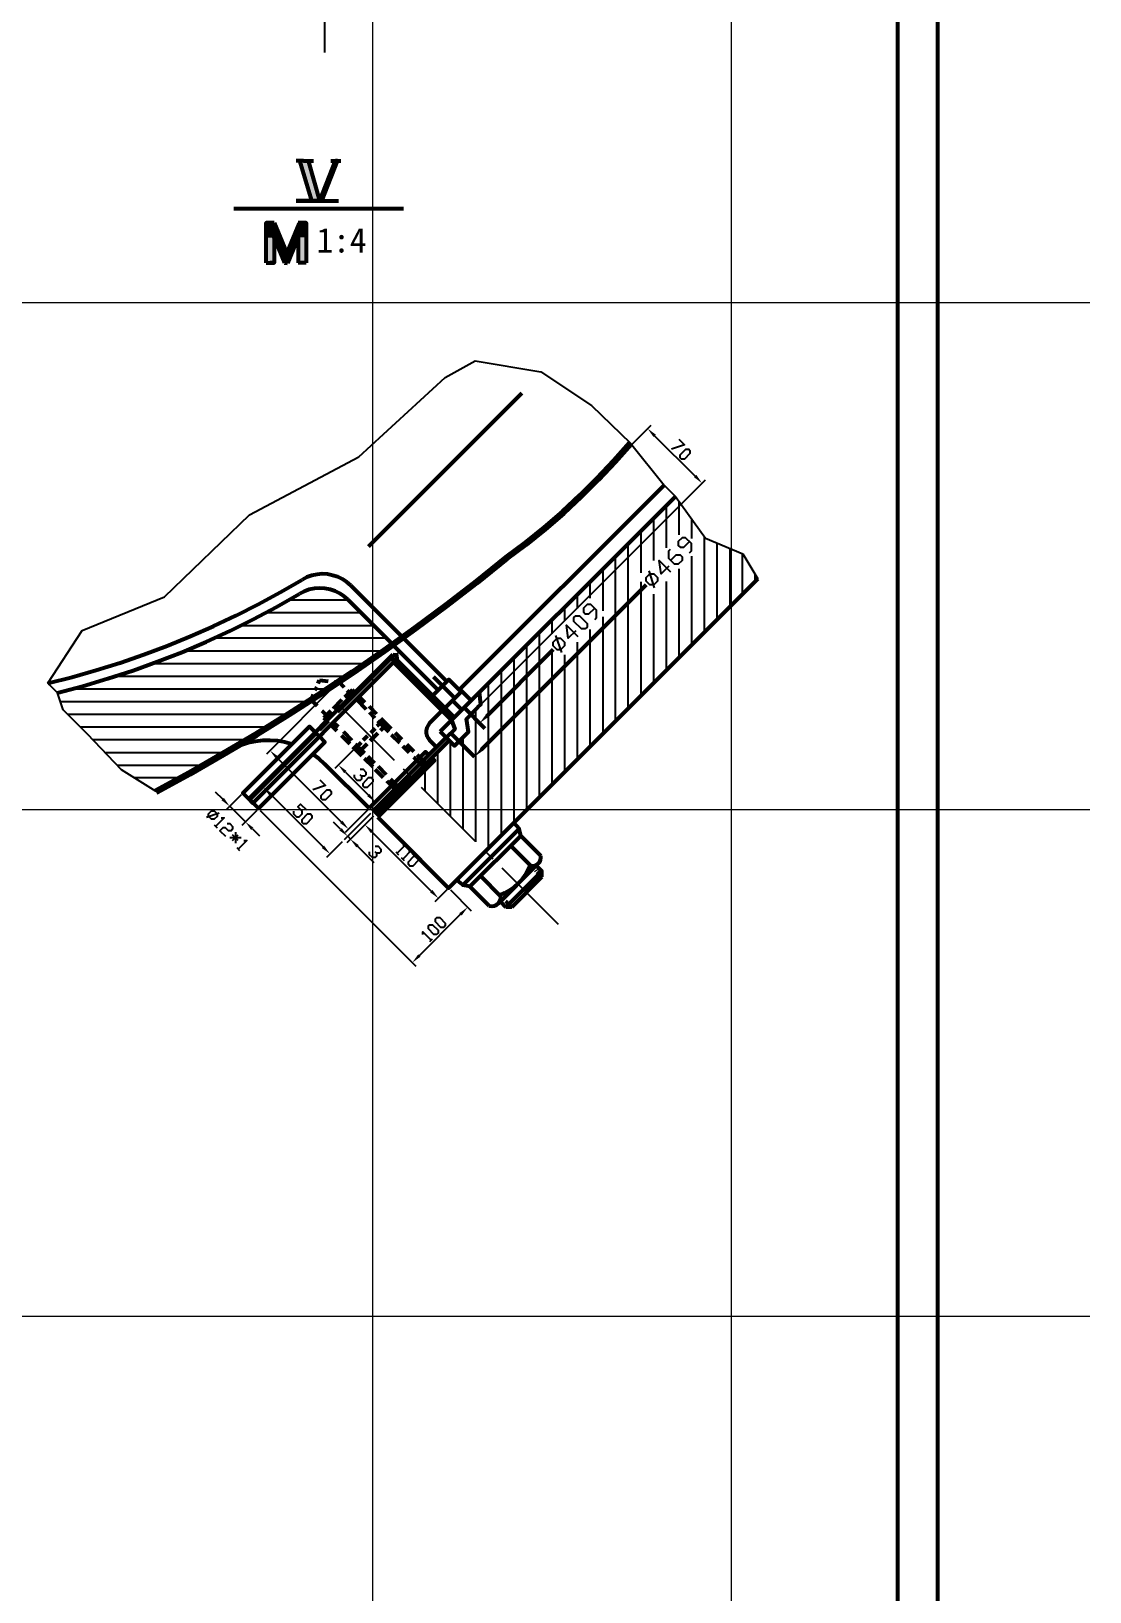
# Model space of a CAD drawing. Header units: millimetres. Extents: x 0 to 841, y 0 to 1189.
# Drawn here: x 592.6 to 841, y 292.1 to 658.2 of the extents above; entities that cross this region are included whole.
import ezdxf

# ---------------------------------------------------------------- set-up
doc = ezdxf.new("R2010")
doc.units = ezdxf.units.MM
doc.layers.add('C00-00-00', color=7, linetype='Continuous')
doc.layers.add('CBF-BF-BF', color=7, linetype='Continuous', true_color=0xbfbfbf)

msp = doc.modelspace()

# ---------------------------------------------------------------- hatches: boundary and pattern name
at = {"layer": 'C00-00-00'}
h = msp.add_hatch(color=256, dxfattribs=at)
h.dxf.hatch_style = 2
h.paths.add_polyline_path([(655.616333, 627.871772), (660.357667, 618.473772), (658.452667, 618.473772)])
h = msp.add_hatch(color=256, dxfattribs=at)
h.dxf.hatch_style = 2
h.paths.add_polyline_path([(655.616333, 627.871772), (657.690667, 627.871772), (660.357667, 618.473772)])
h = msp.add_hatch(color=256, dxfattribs=at)
h.dxf.hatch_style = 2
h.paths.add_polyline_path([(663.998333, 627.871772), (660.823333, 618.473772), (660.357667, 618.473772)])
h = msp.add_hatch(color=256, dxfattribs=at)
h.dxf.hatch_style = 2
h.paths.add_polyline_path([(663.998333, 627.871772), (664.506333, 627.871772), (660.823333, 618.473772)])
h = msp.add_hatch(color=256, dxfattribs=at)
h.dxf.hatch_style = 2
h.paths.add_polyline_path([(647.742333, 613.266772), (651.044333, 609.795439), (647.742333, 609.795439)])
h = msp.add_hatch(color=256, dxfattribs=at)
h.dxf.hatch_style = 2
h.paths.add_polyline_path([(647.742333, 613.266772), (649.605, 613.266772), (651.044333, 609.795439)])
h = msp.add_hatch(color=256, dxfattribs=at)
h.dxf.hatch_style = 2
h.paths.add_polyline_path([(655.235333, 613.266772), (657.098, 609.922439), (653.880667, 609.922439)])
h = msp.add_hatch(color=256, dxfattribs=at)
h.dxf.hatch_style = 2
h.paths.add_polyline_path([(655.235333, 613.266772), (657.098, 613.266772), (657.098, 609.922439)])
h = msp.add_hatch(color=256, dxfattribs=at)
h.dxf.hatch_style = 2
h.paths.add_polyline_path([(647.742333, 609.795439), (649.605, 603.868772), (647.742333, 603.868772)])
h = msp.add_hatch(color=256, dxfattribs=at)
h.dxf.hatch_style = 2
h.paths.add_polyline_path([(647.742333, 609.795439), (649.605, 609.795439), (649.605, 603.868772)])
h = msp.add_hatch(color=256, dxfattribs=at)
h.dxf.hatch_style = 2
h.paths.add_polyline_path([(649.605, 609.795439), (652.441333, 606.451106), (651.002, 606.451106)])
h = msp.add_hatch(color=256, dxfattribs=at)
h.dxf.hatch_style = 2
h.paths.add_polyline_path([(649.605, 609.795439), (651.044333, 609.795439), (652.441333, 606.451106)])
h = msp.add_hatch(color=256, dxfattribs=at)
h.dxf.hatch_style = 2
h.paths.add_polyline_path([(653.880667, 609.922439), (653.796, 606.451106), (652.441333, 606.451106)])
h = msp.add_hatch(color=256, dxfattribs=at)
h.dxf.hatch_style = 2
h.paths.add_polyline_path([(653.880667, 609.922439), (655.235333, 609.922439), (653.796, 606.451106)])
h = msp.add_hatch(color=256, dxfattribs=at)
h.dxf.hatch_style = 2
h.paths.add_polyline_path([(655.235333, 609.922439), (657.098, 603.868772), (655.235333, 603.868772)])
h = msp.add_hatch(color=256, dxfattribs=at)
h.dxf.hatch_style = 2
h.paths.add_polyline_path([(655.235333, 609.922439), (657.098, 609.922439), (657.098, 603.868772)])
h = msp.add_hatch(color=256, dxfattribs=at)
h.dxf.hatch_style = 2
h.paths.add_polyline_path([(651.002, 606.451106), (652.78, 603.868772), (652.060333, 603.868772)])
h = msp.add_hatch(color=256, dxfattribs=at)
h.dxf.hatch_style = 2
h.paths.add_polyline_path([(651.002, 606.451106), (653.796, 606.451106), (652.78, 603.868772)])
h = msp.add_hatch(color=256, dxfattribs=at)
h.dxf.hatch_style = 2
h.paths.add_polyline_path([(652.060333, 603.868772), (652.78, 603.868772), (652.187333, 603.868772)])
h = msp.add_hatch(color=256, dxfattribs=at)
h.dxf.hatch_style = 2
h.paths.add_polyline_path([(652.060333, 603.868772), (652.78, 603.868772)])
h = msp.add_hatch(color=256, dxfattribs=at)
h.dxf.hatch_style = 2
h.paths.add_polyline_path([(652.187333, 603.868772), (652.78, 603.868772), (652.78, 603.826439)])
h = msp.add_hatch(color=256, dxfattribs=at)
h.dxf.hatch_style = 2
h.paths.add_polyline_path([(739.182333, 563.609772), (738.632, 563.059439), (737.235, 565.006772)])
h = msp.add_hatch(color=256, dxfattribs=at)
h.dxf.hatch_style = 2
h.paths.add_polyline_path([(748.665, 554.169439), (748.114667, 553.619106), (750.019667, 552.222106)])
h = msp.add_hatch(color=256, dxfattribs=at)
h.dxf.hatch_style = 2
h.paths.add_polyline_path([(699.77, 497.273439), (697.822667, 495.918772), (699.219667, 497.823772)])
h = msp.add_hatch(color=256, dxfattribs=at)
h.dxf.hatch_style = 2
h.paths.add_polyline_path([(650.578667, 488.087106), (650.028333, 487.536772), (648.631333, 489.484106)])
h = msp.add_hatch(color=256, dxfattribs=at)
h.dxf.hatch_style = 2
h.paths.add_polyline_path([(698.542333, 489.399439), (696.595, 488.044772), (697.992, 489.949772)])
h = msp.add_hatch(color=256, dxfattribs=at)
h.dxf.hatch_style = 2
h.paths.add_polyline_path([(666.623, 484.700439), (666.072667, 484.150106), (664.675667, 486.097439)])
h = msp.add_hatch(color=256, dxfattribs=at)
h.dxf.hatch_style = 2
h.paths.add_polyline_path([(649.054667, 479.451106), (648.504333, 478.900772), (647.107333, 480.848106)])
h = msp.add_hatch(color=256, dxfattribs=at)
h.dxf.hatch_style = 2
h.paths.add_polyline_path([(637.836333, 478.350439), (637.286, 477.800106), (639.191, 476.403106)])
h = msp.add_hatch(color=256, dxfattribs=at)
h.dxf.hatch_style = 2
h.paths.add_polyline_path([(671.999333, 479.324106), (671.449, 478.773772), (673.396333, 477.376772)])
h = msp.add_hatch(color=256, dxfattribs=at)
h.dxf.hatch_style = 2
h.paths.add_polyline_path([(644.779, 471.365439), (644.228667, 470.815106), (642.874, 472.762439)])
h = msp.add_hatch(color=256, dxfattribs=at)
h.dxf.hatch_style = 2
h.paths.add_polyline_path([(665.649333, 473.016439), (665.099, 472.466106), (667.046333, 471.069106)])
h = msp.add_hatch(color=256, dxfattribs=at)
h.dxf.hatch_style = 2
h.paths.add_polyline_path([(665.48, 471.280772), (664.929667, 470.730439), (666.877, 469.375772)])
h = msp.add_hatch(color=256, dxfattribs=at)
h.dxf.hatch_style = 2
h.paths.add_polyline_path([(669.459333, 467.301439), (668.909, 466.751106), (667.512, 468.698439)])
h = msp.add_hatch(color=256, dxfattribs=at)
h.dxf.hatch_style = 2
h.paths.add_polyline_path([(672.846, 470.688106), (672.295667, 470.137772), (670.898667, 472.085106)])
h = msp.add_hatch(color=256, dxfattribs=at)
h.dxf.hatch_style = 2
h.paths.add_polyline_path([(661.331333, 467.174439), (660.781, 466.624106), (662.728333, 465.227106)])
h = msp.add_hatch(color=256, dxfattribs=at)
h.dxf.hatch_style = 2
h.paths.add_polyline_path([(686.773667, 456.760439), (686.223333, 456.210106), (688.170667, 454.813106)])
h = msp.add_hatch(color=256, dxfattribs=at)
h.dxf.hatch_style = 2
h.paths.add_polyline_path([(693.081333, 451.341772), (693.631667, 450.791439), (695.028667, 452.738772)])
h = msp.add_hatch(color=256, dxfattribs=at)
h.dxf.hatch_style = 2
h.paths.add_polyline_path([(683.429333, 441.689772), (683.979667, 441.139439), (682.032333, 439.742439)])

# ---------------------------------------------------------------- linework, layer by layer
at = {"layer": 'C00-00-00', "lineweight": 53}
for points in [[(795.909, 12.640028), (45.042667, 12.640028), (45.042667, 1176.468028), (795.909, 1176.468028)], [(649.605, 613.265361), (647.742333, 613.265361)], [(655.235333, 613.265361), (657.098, 613.265361)]]:
    msp.add_lwpolyline(points, close=True, dxfattribs=at)
for points in [[(805.264667, 1176.468028), (805.264667, 12.640028)], [(660.823333, 618.472361), (660.357667, 618.472361), (658.452667, 618.472361)], [(660.357667, 618.472361), (658.452667, 618.472361)], [(647.742333, 603.867361), (649.605, 603.867361), (648.673667, 603.867361)], [(671.787667, 537.361694), (707.728667, 573.302694)], [(743.796667, 549.088028), (688.594, 493.927694)], [(667.639, 528.175361), (666.665333, 528.979694), (665.649333, 529.657028), (664.548667, 530.207361), (663.363333, 530.588361), (662.135667, 530.842361), (660.908, 530.927028), (659.680333, 530.800028), (658.452667, 530.546028), (657.267333, 530.165028), (656.166667, 529.572361)], [(596.519, 505.273028), (602.234, 506.712361), (607.864333, 508.321028), (613.494667, 510.099028), (619.040333, 512.004028), (624.543667, 514.078361), (630.004667, 516.279694), (635.381, 518.650361), (640.672667, 521.190361), (645.922, 523.857361), (651.086667, 526.651361), (656.166667, 529.572361)], [(666.961667, 524.831028), (666.030333, 525.635361), (665.014333, 526.312694), (663.913667, 526.863028), (662.728333, 527.286361), (661.500667, 527.498028), (660.273, 527.582694), (659.045333, 527.498028), (657.86, 527.244028), (656.674667, 526.820694), (655.574, 526.270361)], [(673.946667, 473.819361), (690.541333, 457.224694), (763.100667, 529.784028)], [(698.246, 489.694361), (733.890667, 525.339028), (736.938667, 528.344694)], [(598.762667, 503.029361), (604.731667, 504.595694), (610.616, 506.373694), (616.500333, 508.278694), (622.257667, 510.353028), (628.015, 512.596694), (633.687667, 515.009694), (639.275667, 517.592028), (644.779, 520.343694), (650.24, 523.222361), (655.574, 526.270361)], [(699.516, 497.568361), (715.094667, 513.189361)], [(677.460333, 512.046361), (643.636, 478.179694), (644.609667, 477.163694), (677.629667, 510.183694)], [(677.460333, 512.046361), (678.307, 511.961694), (678.434, 510.988028)], [(677.629667, 510.226028), (677.672, 510.861028), (678.307, 510.861028), (678.434, 510.988028)], [(686.773667, 502.309694), (690.626, 506.162028), (693.504667, 503.283361)], [(693.208333, 503.876028), (695.833, 501.251361), (691.218667, 496.594694), (691.980667, 494.520361), (689.991, 492.530694), (691.938333, 490.583361), (693.758667, 492.403694), (695.198, 493.843028), (694.732333, 496.891028), (697.441667, 499.642694), (698.076667, 500.277694), (697.780333, 503.156361)], [(694.097333, 499.642694), (699.050333, 494.689694)], [(659.214667, 493.758361), (657.902333, 495.113028), (642.281333, 479.492028), (645.964333, 475.851361), (661.543, 491.430028), (660.188333, 492.827028), (659.087667, 493.885361)], [(686.096333, 495.875028), (685.715333, 495.367028), (685.419, 494.816694), (685.292, 494.181694), (685.292, 493.546694), (685.419, 492.954028), (685.715333, 492.361361), (686.096333, 491.895694)], [(653.796, 491.006694), (652.145, 491.430028), (650.409333, 491.726361), (648.673667, 491.853361), (646.938, 491.811028), (645.202333, 491.641694), (643.509, 491.260694), (641.858, 490.752694), (640.249333, 490.117694), (638.725333, 489.313361)], [(670.009667, 491.387694), (669.163, 490.541028), (669.417, 489.059361)], [(672.676667, 475.174028), (689.991, 492.530694), (688.594, 493.927694)], [(689.991, 492.530694), (690.668333, 491.853361), (673.311667, 474.496694)], [(661.458333, 486.350028), (660.146, 487.577694), (658.706667, 488.636028)], [(685.842333, 488.509028), (685.165, 489.186361), (671.914667, 475.936028)], [(686.604333, 487.789361), (687.239333, 487.112028), (673.946667, 473.819361)], [(706.458667, 471.829694), (705.823667, 472.507028)], [(693.208333, 458.537028), (693.885667, 457.902028), (707.136, 471.152361), (706.458667, 471.829694)], [(707.474667, 469.501361), (695.536667, 457.563361), (700.066333, 453.033694)], [(699.177333, 465.860694), (692.531, 459.214361), (693.208333, 458.537028)], [(700.489667, 464.506028), (694.520667, 458.537028)], [(702.564, 455.573694), (703.749333, 456.081694), (704.85, 456.716694), (705.908333, 457.436361), (706.882, 458.283028), (707.771, 459.256694), (708.533, 460.272694), (709.168, 461.415694), (709.718333, 462.601028)], [(709.803, 462.516361), (710.268667, 462.431694), (710.776667, 462.516361), (711.2, 462.728028), (711.623333, 463.024361), (711.919667, 463.405361), (712.131333, 463.828694), (712.216, 464.294361), (712.173667, 464.802361)], [(712.427667, 459.849361), (712.427667, 461.204028), (704.003333, 452.779694)], [(700.066333, 453.033694), (700.659, 452.949028), (701.251667, 453.033694), (701.759667, 453.287694), (702.225333, 453.668694), (702.564, 454.134361), (702.775667, 454.684694), (702.818, 455.277361)], [(703.368333, 454.769361), (702.691, 454.092028), (704.003333, 452.779694)]]:
    msp.add_lwpolyline(points, dxfattribs=at)
at = {"layer": 'C00-00-00', "lineweight": 25}
for points in [[(661.458333, 669.695694), (661.458333, 653.228028)], [(655.235333, 613.265361), (652.441333, 606.449694)], [(621.919, 479.873028), (613.833333, 484.953028), (605.79, 493.335028), (600.075, 499.007694), (598.762667, 503.029361), (596.519, 505.273028), (604.604667, 517.634361), (623.908667, 525.508361), (643.847667, 544.770028), (669.459333, 558.359028), (689.737, 576.985694), (696.806667, 580.922694), (712.216, 578.298028), (724.069333, 570.466361), (733.213333, 561.618694), (741.129667, 551.755028), (743.796667, 549.088028), (750.866333, 539.309028), (759.587, 535.626028), (763.100667, 529.784028)], [(744.558667, 562.507694), (745.871, 561.195361), (742.865333, 560.179361)], [(747.056333, 535.837694), (747.522, 536.303361), (747.522, 538.081361), (746.167333, 539.393694), (745.320667, 539.393694), (744.431667, 538.504694), (744.431667, 537.615694), (744.855, 537.192361), (745.744, 537.192361), (747.056333, 538.504694)], [(742.653667, 534.102028), (743.966, 535.414361), (744.855, 535.414361), (745.320667, 534.948694), (745.320667, 534.102028), (744.431667, 533.213028), (743.542667, 533.213028), (742.188, 534.525361), (742.188, 536.303361), (742.653667, 536.726694)], [(738.886, 527.667361), (737.573667, 531.646694)], [(742.188, 532.747361), (740.452333, 530.969361), (739.986667, 534.102028), (742.653667, 531.435028)], [(724.831333, 520.216694), (725.254667, 520.682361), (725.254667, 522.418028), (723.942333, 523.772694), (723.053333, 523.772694), (722.164333, 522.883694), (722.164333, 521.994694), (722.587667, 521.571361), (723.476667, 521.571361), (724.831333, 522.883694)], [(717.084333, 512.469694), (715.729667, 516.449028)], [(720.386333, 517.549694), (718.608333, 515.814028), (718.185, 518.904361), (720.852, 516.237361)], [(664.718, 498.415028), (679.069, 512.766028)], [(660.484667, 494.181694), (662.601333, 496.298361)], [(659.638, 493.335028), (644.059333, 477.756361), (658.368, 492.107361)], [(670.136667, 483.471361), (670.136667, 482.794028), (669.798, 482.455361), (669.120667, 482.455361), (668.485667, 483.132694), (668.485667, 483.767694)], [(669.798, 485.122361), (670.475333, 485.122361), (671.110333, 484.445028), (671.110333, 483.767694), (670.814, 483.471361), (670.136667, 483.471361), (669.798, 483.767694)], [(660.357667, 482.582361), (661.67, 481.270028), (658.664333, 480.254028)], [(639.191, 476.401694), (642.874, 472.761028)], [(654.177, 475.258694), (654.177, 474.623694), (654.854333, 473.946361), (655.489333, 473.946361), (656.166667, 474.623694), (656.166667, 475.258694), (655.193, 476.274694), (655.828, 476.909694), (657.182667, 475.597361)], [(633.73, 473.861694), (636.735667, 474.835361)], [(637.201333, 473.692361), (637.878667, 473.692361), (635.889, 471.702694)], [(638.556, 472.337694), (639.191, 472.337694), (639.868333, 471.702694), (639.868333, 471.025361), (639.529667, 470.686694), (638.894667, 470.686694), (638.217333, 471.364028), (637.54, 471.364028), (636.905, 470.686694), (638.217333, 469.374361)], [(635.550333, 472.041361), (636.227667, 471.364028)], [(640.884333, 466.707361), (641.519333, 466.072361)], [(642.535333, 468.358361), (643.170333, 468.358361), (641.180667, 466.368694)], [(673.650333, 465.395028), (673.650333, 464.717694), (673.311667, 464.379028), (672.676667, 464.379028), (671.999333, 465.056361), (671.999333, 465.733694)], [(673.311667, 467.046028), (673.989, 467.046028), (674.666333, 466.368694), (674.666333, 465.733694), (674.327667, 465.395028), (673.650333, 465.395028), (673.311667, 465.733694)], [(678.137667, 465.691361), (678.772667, 465.014028)], [(679.788667, 467.342361), (680.423667, 467.342361), (678.434, 465.352694)], [(681.101, 466.030028), (681.778333, 466.030028), (679.788667, 464.040361)], [(679.45, 464.379028), (680.127333, 463.701694)], [(703.072, 461.966028), (716.28, 448.758028)], [(684.487667, 446.345028), (684.487667, 446.980028), (686.477333, 444.990361)], [(686.138667, 444.651694), (686.773667, 445.329028)]]:
    msp.add_lwpolyline(points, dxfattribs=at)
at = {"layer": 'C00-00-00', "lineweight": 140}
for points in [[(704.172667, 534.694694), (708.702333, 538.081361), (713.147333, 541.679694), (717.423, 545.362694), (721.571667, 549.257361), (725.593333, 553.236694), (729.488, 557.385361), (733.213333, 561.618694)], [(621.919, 479.873028), (629.793, 484.191028), (637.624667, 488.678361), (645.371667, 493.250361), (653.034, 497.991694), (660.611667, 502.860028), (668.104667, 507.813028), (675.513, 512.935361), (682.794333, 518.184694), (690.033333, 523.561028), (697.145333, 529.064361), (704.172667, 534.694694)]]:
    msp.add_lwpolyline(points, dxfattribs=at)
at = {"layer": 'C00-00-00', "lineweight": 25}
for points in [[(744.897333, 558.189694), (744.897333, 558.867028), (746.209667, 560.179361), (746.887, 560.179361), (747.183333, 559.840694), (747.183333, 559.205694), (745.871, 557.851028), (745.193667, 557.851028)], [(738.674333, 528.344694), (737.785333, 528.344694), (736.896333, 529.233694), (736.896333, 530.080361), (737.785333, 530.969361), (738.674333, 530.969361), (739.563333, 530.080361), (739.563333, 529.233694)], [(722.587667, 518.015361), (721.698667, 518.015361), (719.963, 519.793361), (719.963, 520.682361), (720.386333, 521.105694), (721.275333, 521.105694), (723.053333, 519.327694), (723.053333, 518.438694)], [(716.830333, 513.147028), (715.983667, 513.147028), (715.094667, 514.036028), (715.094667, 514.925028), (715.983667, 515.814028), (716.830333, 515.814028), (717.719333, 514.925028), (717.719333, 514.036028)], [(660.654, 478.264361), (660.654, 478.941694), (662.008667, 480.254028), (662.643667, 480.254028), (662.982333, 479.915361), (662.982333, 479.280361), (661.67, 477.925694), (660.992667, 477.925694)], [(670.475333, 481.143028), (670.475333, 481.778028), (671.787667, 483.132694), (672.465, 483.132694), (672.803667, 482.794028), (672.803667, 482.116694), (671.449, 480.804361), (670.814, 480.804361)], [(634.238, 474.031028), (634.238, 474.666028), (634.915333, 475.343361), (635.550333, 475.343361), (636.227667, 474.666028), (636.227667, 474.031028), (635.550333, 473.353694), (634.915333, 473.353694)], [(656.166667, 472.634028), (656.166667, 473.269028), (657.479, 474.623694), (658.156333, 474.623694), (658.495, 474.285028), (658.495, 473.607694), (657.182667, 472.295361), (656.505333, 472.295361)], [(681.101, 462.728028), (681.101, 463.363028), (682.413333, 464.717694), (683.090667, 464.717694), (683.429333, 464.379028), (683.429333, 463.701694), (682.117, 462.389361), (681.439667, 462.389361)], [(687.789667, 446.345028), (687.112333, 446.345028), (685.8, 447.657361), (685.8, 448.334694), (686.138667, 448.631028), (686.773667, 448.631028), (688.128333, 447.318694), (688.128333, 446.641361)], [(689.440667, 447.996028), (688.763333, 447.996028), (687.451, 449.308361), (687.451, 449.985694), (687.789667, 450.324361), (688.467, 450.324361), (689.779333, 448.969694), (689.779333, 448.334694)]]:
    msp.add_lwpolyline(points, close=True, dxfattribs=at)
at = {"layer": 'C00-00-00', "lineweight": 53}
for points in [[(656.505333, 627.870361), (656.505333, 627.870361), (654.769667, 627.870361), (654.769667, 627.870361)], [(658.452667, 618.472361), (658.452667, 618.472361), (655.616333, 627.870361), (655.616333, 627.870361)], [(656.505333, 627.870361), (656.505333, 627.870361), (658.876, 627.870361), (658.876, 627.870361)], [(660.357667, 618.472361), (660.357667, 618.472361), (657.690667, 627.870361), (657.690667, 627.870361)], [(660.357667, 618.472361), (660.357667, 618.472361), (663.998333, 627.870361), (663.998333, 627.870361)], [(660.823333, 618.472361), (660.823333, 618.472361), (664.506333, 627.870361), (664.506333, 627.870361)], [(662.897667, 627.870361), (662.897667, 627.870361), (665.226, 627.870361), (665.226, 627.870361)], [(664.506333, 627.870361), (664.506333, 627.870361), (663.998333, 627.870361), (663.998333, 627.870361)], [(640.164667, 616.652028), (640.164667, 616.652028), (679.958, 616.652028), (679.958, 616.652028)], [(654.769667, 618.472361), (654.769667, 618.472361), (664.718, 618.472361), (664.718, 618.472361)], [(658.452667, 618.472361), (658.452667, 618.472361), (654.769667, 618.472361), (654.769667, 618.472361)], [(656.505333, 618.472361), (656.505333, 618.472361), (656.59, 618.472361), (656.59, 618.472361)], [(660.823333, 618.472361), (660.823333, 618.472361), (658.452667, 618.472361), (658.452667, 618.472361)], [(647.742333, 603.867361), (647.742333, 603.867361), (647.742333, 613.265361), (647.742333, 613.265361)], [(649.605, 613.265361), (649.605, 613.265361), (652.441333, 606.449694), (652.441333, 606.449694)], [(657.098, 613.265361), (657.098, 613.265361), (657.098, 603.867361), (657.098, 603.867361)], [(649.562667, 609.921028), (649.562667, 609.921028), (652.060333, 603.867361), (652.060333, 603.867361)], [(649.605, 609.794028), (649.605, 609.794028), (649.605, 603.867361), (649.605, 603.867361)], [(655.235333, 609.921028), (655.235333, 609.921028), (652.78, 603.825028), (652.78, 603.825028)], [(655.235333, 609.921028), (655.235333, 609.921028), (655.235333, 603.867361), (655.235333, 603.867361)], [(652.060333, 603.867361), (652.060333, 603.867361), (652.78, 603.825028), (652.78, 603.825028)], [(657.098, 603.867361), (657.098, 603.867361), (655.235333, 603.867361), (655.235333, 603.867361)], [(741.129667, 551.755028), (741.129667, 551.755028), (693.208333, 503.876028), (693.208333, 503.876028)], [(690.118, 505.654028), (690.118, 505.654028), (667.639, 528.175361), (667.639, 528.175361)], [(666.961667, 524.831028), (666.961667, 524.831028), (688.128333, 503.664361), (688.128333, 503.664361)], [(691.261, 496.594694), (691.261, 496.594694), (677.629667, 510.183694), (677.629667, 510.183694)], [(678.307, 510.861028), (678.307, 510.861028), (691.938333, 497.229694), (691.938333, 497.229694)], [(659.934333, 505.230694), (659.934333, 505.230694), (660.230667, 506.035028), (660.230667, 506.035028)], [(660.230667, 506.035028), (660.230667, 506.035028), (662.262667, 505.781028), (662.262667, 505.781028)], [(663.617333, 505.569361), (663.617333, 505.569361), (664.548667, 505.442361), (664.548667, 505.442361)], [(666.072667, 504.299361), (666.072667, 504.299361), (664.760333, 505.569361), (664.760333, 505.569361)], [(686.985333, 506.754694), (686.985333, 506.754694), (691.980667, 501.759361), (691.980667, 501.759361)], [(658.368, 501.378361), (658.368, 501.378361), (658.876, 502.648361), (658.876, 502.648361)], [(659.257, 503.622028), (659.257, 503.622028), (659.595667, 504.468694), (659.595667, 504.468694)], [(667.893, 503.749028), (667.893, 503.749028), (666.115, 501.971028), (666.115, 501.971028)], [(667.893, 502.436694), (667.893, 502.436694), (666.75, 503.579694), (666.75, 503.579694)], [(668.570333, 503.114028), (668.570333, 503.114028), (667.893, 503.749028), (667.893, 503.749028)], [(670.898667, 500.743361), (670.898667, 500.743361), (669.544, 502.098028), (669.544, 502.098028)], [(686.096333, 495.875028), (686.096333, 495.875028), (693.674, 503.410361), (693.674, 503.410361)], [(659.722667, 499.981361), (659.722667, 499.981361), (658.325667, 501.378361), (658.325667, 501.378361)], [(662.601333, 497.145028), (662.601333, 497.145028), (660.908, 498.796028), (660.908, 498.796028)], [(662.94, 498.796028), (662.94, 498.796028), (661.246667, 497.145028), (661.246667, 497.145028)], [(665.522333, 501.378361), (665.522333, 501.378361), (663.448, 499.304028), (663.448, 499.304028)], [(671.195, 499.134694), (671.195, 499.134694), (668.909, 501.463028), (668.909, 501.463028)], [(673.650333, 498.034028), (673.650333, 498.034028), (671.872333, 499.812028), (671.872333, 499.812028)], [(673.227, 497.102694), (673.227, 497.102694), (671.957, 498.372694), (671.957, 498.372694)], [(691.472667, 501.209028), (691.472667, 501.209028), (693.547, 499.092361), (693.547, 499.092361)], [(661.246667, 497.145028), (661.246667, 497.145028), (661.924, 496.467694), (661.924, 496.467694)], [(662.897667, 495.494028), (662.897667, 495.494028), (664.294667, 494.097028), (664.294667, 494.097028)], [(664.675667, 495.028361), (664.675667, 495.028361), (663.575, 496.129028), (663.575, 496.129028)], [(672.295667, 493.673694), (672.295667, 493.673694), (673.311667, 494.689694), (673.311667, 494.689694)], [(673.819667, 495.197694), (673.819667, 495.197694), (674.539333, 495.917361), (674.539333, 495.917361)], [(676.486667, 493.843028), (676.486667, 493.843028), (673.946667, 496.425361), (673.946667, 496.425361)], [(674.454667, 495.875028), (674.454667, 495.875028), (676.021, 495.663361), (676.021, 495.663361)], [(674.581667, 494.224028), (674.581667, 494.224028), (676.021, 495.705694), (676.021, 495.705694)], [(677.079333, 494.605028), (677.079333, 494.605028), (674.666333, 496.975694), (674.666333, 496.975694)], [(665.395333, 492.996361), (665.395333, 492.996361), (667.342667, 491.049028), (667.342667, 491.049028)], [(667.850667, 491.853361), (667.850667, 491.853361), (665.903333, 493.843028), (665.903333, 493.843028)], [(670.856333, 488.890028), (670.856333, 488.890028), (668.697333, 491.006694), (668.697333, 491.006694)], [(669.417, 489.059361), (669.417, 489.059361), (671.449, 491.091361), (671.449, 491.091361)], [(670.517667, 491.938028), (670.517667, 491.938028), (671.533667, 492.954028), (671.533667, 492.954028)], [(672.126333, 491.768694), (672.126333, 491.768694), (673.904333, 493.546694), (673.904333, 493.546694)], [(679.069, 491.260694), (679.069, 491.260694), (677.164, 493.165694), (677.164, 493.165694)], [(679.577, 492.107361), (679.577, 492.107361), (678.010667, 493.631361), (678.010667, 493.631361)], [(682.371, 489.271028), (682.371, 489.271028), (680.762333, 490.922028), (680.762333, 490.922028)], [(687.705, 490.287028), (687.705, 490.287028), (686.096333, 491.895694), (686.096333, 491.895694)], [(689.991, 492.530694), (689.991, 492.530694), (688.34, 490.837361), (688.34, 490.837361)], [(691.134, 493.462028), (691.134, 493.462028), (696.595, 488.043361), (696.595, 488.043361)], [(668.062333, 490.329361), (668.062333, 490.329361), (670.179, 488.212694), (670.179, 488.212694)], [(670.771667, 487.620028), (670.771667, 487.620028), (672.761333, 485.630361), (672.761333, 485.630361)], [(673.142333, 486.561694), (673.142333, 486.561694), (671.618333, 488.085694), (671.618333, 488.085694)], [(681.312667, 489.059361), (681.312667, 489.059361), (679.831, 490.498694), (679.831, 490.498694)], [(685.249667, 485.080028), (685.249667, 485.080028), (682.413333, 487.916361), (682.413333, 487.916361)], [(685.884667, 485.757361), (685.884667, 485.757361), (683.175333, 488.509028), (683.175333, 488.509028)], [(671.914667, 475.936028), (671.914667, 475.936028), (661.458333, 486.350028), (661.458333, 486.350028)], [(673.354, 485.037694), (673.354, 485.037694), (675.216667, 483.175028), (675.216667, 483.175028)], [(675.894, 483.810028), (675.894, 483.810028), (674.031333, 485.715028), (674.031333, 485.715028)], [(676.021, 482.370694), (676.021, 482.370694), (679.280667, 479.111028), (679.280667, 479.111028)], [(679.915667, 479.788361), (679.915667, 479.788361), (676.91, 482.794028), (676.91, 482.794028)], [(677.926, 480.465694), (677.926, 480.465694), (678.603333, 481.100694), (678.603333, 481.100694)], [(673.946667, 473.819361), (673.946667, 473.819361), (684.022, 463.744028), (684.022, 463.744028)], [(707.474667, 469.501361), (707.474667, 469.501361), (707.136, 471.152361), (707.136, 471.152361)], [(712.173667, 464.802361), (712.173667, 464.802361), (707.474667, 469.501361), (707.474667, 469.501361)], [(705.104, 467.173028), (705.104, 467.173028), (709.803, 462.516361), (709.803, 462.516361)], [(702.225333, 453.626361), (702.225333, 453.626361), (710.776667, 462.220028), (710.776667, 462.220028)], [(710.438, 461.839028), (710.438, 461.839028), (710.692, 461.627361), (710.692, 461.627361)], [(710.776667, 462.220028), (710.776667, 462.220028), (711.750333, 463.193694), (711.750333, 463.193694)], [(710.903667, 461.415694), (710.903667, 461.415694), (711.115333, 461.204028), (711.115333, 461.204028)], [(712.427667, 461.204028), (712.427667, 461.204028), (711.115333, 462.516361), (711.115333, 462.516361)], [(695.536667, 457.563361), (695.536667, 457.563361), (693.885667, 457.902028), (693.885667, 457.902028)], [(698.034333, 460.103361), (698.034333, 460.103361), (702.818, 455.277361), (702.818, 455.277361)], [(712.427667, 459.849361), (712.427667, 459.849361), (705.358, 452.779694), (705.358, 452.779694)], [(711.327, 460.992361), (711.327, 460.992361), (711.538667, 460.780694), (711.538667, 460.780694)], [(711.919667, 460.399694), (711.919667, 460.399694), (712.427667, 459.849361), (712.427667, 459.849361)], [(703.368333, 454.769361), (703.368333, 454.769361), (703.664667, 454.430694), (703.664667, 454.430694)], [(703.918667, 454.176694), (703.918667, 454.176694), (704.257333, 453.838028), (704.257333, 453.838028)], [(702.225333, 453.626361), (702.225333, 453.626361), (702.140667, 453.584028), (702.140667, 453.584028)], [(705.358, 452.779694), (705.358, 452.779694), (704.003333, 452.779694), (704.003333, 452.779694)], [(704.426667, 453.668694), (704.426667, 453.668694), (704.85, 453.245361), (704.85, 453.245361)], [(705.019333, 453.076028), (705.019333, 453.076028), (705.358, 452.779694), (705.358, 452.779694)]]:
    msp.add_open_spline(points, degree=3, dxfattribs=at)
at = {"layer": 'C00-00-00', "lineweight": 25}
for points in [[(719.920667, 547.691028), (719.920667, 547.691028), (738.081667, 565.852028), (738.081667, 565.852028)], [(738.886, 563.354361), (738.886, 563.354361), (748.368667, 553.871694), (748.368667, 553.871694)], [(698.203667, 500.362361), (698.203667, 500.362361), (750.866333, 553.025028), (750.866333, 553.025028)], [(741.68, 537.065361), (741.68, 537.065361), (741.68, 546.971361), (741.68, 546.971361)], [(744.643333, 540.071028), (744.643333, 540.071028), (744.643333, 547.902694), (744.643333, 547.902694)], [(738.674333, 534.102028), (738.674333, 534.102028), (738.674333, 544.008028), (738.674333, 544.008028)], [(747.606667, 539.266694), (747.606667, 539.266694), (747.606667, 543.796361), (747.606667, 543.796361)], [(735.711, 531.138694), (735.711, 531.138694), (735.711, 541.044694), (735.711, 541.044694)], [(750.612333, 517.295694), (750.612333, 517.295694), (750.612333, 539.690028), (750.612333, 539.690028)], [(729.742, 496.425361), (729.742, 496.425361), (729.742, 535.075694), (729.742, 535.075694)], [(732.705333, 499.388694), (732.705333, 499.388694), (732.705333, 538.039028), (732.705333, 538.039028)], [(747.606667, 514.290028), (747.606667, 514.290028), (747.606667, 535.075694), (747.606667, 535.075694)], [(753.575667, 520.259028), (753.575667, 520.259028), (753.575667, 538.166028), (753.575667, 538.166028)], [(756.581333, 523.222361), (756.581333, 523.222361), (756.581333, 536.896028), (756.581333, 536.896028)], [(759.544667, 526.228028), (759.544667, 526.228028), (759.544667, 535.626028), (759.544667, 535.626028)], [(726.778667, 522.248694), (726.778667, 522.248694), (726.778667, 532.070028), (726.778667, 532.070028)], [(744.643333, 511.326694), (744.643333, 511.326694), (744.643333, 532.112361), (744.643333, 532.112361)], [(723.773, 525.254361), (723.773, 525.254361), (723.773, 529.106694), (723.773, 529.106694)], [(735.711, 502.394361), (735.711, 502.394361), (735.711, 529.064361), (735.711, 529.064361)], [(741.68, 508.321028), (741.68, 508.321028), (741.68, 529.106694), (741.68, 529.106694)], [(762.508, 529.191361), (762.508, 529.191361), (762.508, 530.757694), (762.508, 530.757694)], [(667.046333, 524.746361), (667.046333, 524.746361), (652.907, 524.746361), (652.907, 524.746361)], [(720.809667, 522.841361), (720.809667, 522.841361), (720.809667, 526.143361), (720.809667, 526.143361)], [(738.674333, 505.357694), (738.674333, 505.357694), (738.674333, 526.143361), (738.674333, 526.143361)], [(670.052, 521.783028), (670.052, 521.783028), (647.530667, 521.783028), (647.530667, 521.783028)], [(714.840667, 516.872361), (714.840667, 516.872361), (714.840667, 520.174361), (714.840667, 520.174361)], [(717.804, 519.878028), (717.804, 519.878028), (717.804, 523.137694), (717.804, 523.137694)], [(726.778667, 493.419694), (726.778667, 493.419694), (726.778667, 520.851694), (726.778667, 520.851694)], [(673.015333, 518.777361), (673.015333, 518.777361), (641.688667, 518.777361), (641.688667, 518.777361)], [(711.877333, 478.518361), (711.877333, 478.518361), (711.877333, 517.168694), (711.877333, 517.168694)], [(723.773, 490.456361), (723.773, 490.456361), (723.773, 517.846028), (723.773, 517.846028)], [(675.301333, 512.808361), (675.301333, 512.808361), (628.523, 512.808361), (628.523, 512.808361)], [(675.978667, 515.814028), (675.978667, 515.814028), (635.423333, 515.814028), (635.423333, 515.814028)], [(708.871667, 475.555028), (708.871667, 475.555028), (708.871667, 514.205361), (708.871667, 514.205361)], [(714.840667, 481.524028), (714.840667, 481.524028), (714.840667, 512.935361), (714.840667, 512.935361)], [(720.809667, 487.493028), (720.809667, 487.493028), (720.809667, 514.882694), (720.809667, 514.882694)], [(671.025667, 509.845028), (671.025667, 509.845028), (620.903, 509.845028), (620.903, 509.845028)], [(705.908333, 472.591694), (705.908333, 472.591694), (705.908333, 511.242028), (705.908333, 511.242028)], [(717.804, 484.487361), (717.804, 484.487361), (717.804, 511.919361), (717.804, 511.919361)], [(666.665333, 506.881694), (666.665333, 506.881694), (612.267, 506.881694), (612.267, 506.881694)], [(699.939333, 466.622694), (699.939333, 466.622694), (699.939333, 505.273028), (699.939333, 505.273028)], [(702.945, 469.586028), (702.945, 469.586028), (702.945, 508.236361), (702.945, 508.236361)], [(662.178, 503.876028), (662.178, 503.876028), (602.107, 503.876028), (602.107, 503.876028)], [(664.337, 505.188361), (664.337, 505.188361), (647.827, 488.636028), (647.827, 488.636028)], [(657.606, 500.912694), (657.606, 500.912694), (599.482333, 500.912694), (599.482333, 500.912694)], [(652.949333, 497.949361), (652.949333, 497.949361), (601.175667, 497.949361), (601.175667, 497.949361)], [(664.591, 500.447028), (664.591, 500.447028), (677.756667, 487.239028), (677.756667, 487.239028)], [(696.976, 468.062028), (696.976, 468.062028), (696.976, 499.134694), (696.976, 499.134694)], [(648.123333, 494.943694), (648.123333, 494.943694), (604.181333, 494.943694), (604.181333, 494.943694)], [(643.212667, 491.980361), (643.212667, 491.980361), (607.102333, 491.980361), (607.102333, 491.980361)], [(691.007, 474.031028), (691.007, 474.031028), (691.007, 491.514694), (691.007, 491.514694)], [(693.970333, 471.025361), (693.970333, 471.025361), (693.970333, 492.657694), (693.970333, 492.657694)], [(638.175, 488.974694), (638.175, 488.974694), (609.938667, 488.974694), (609.938667, 488.974694)], [(650.282333, 487.831694), (650.282333, 487.831694), (665.395333, 472.718694), (665.395333, 472.718694)], [(668.739667, 490.160028), (668.739667, 490.160028), (663.871333, 485.249361), (663.871333, 485.249361)], [(688.043667, 476.994361), (688.043667, 476.994361), (688.043667, 489.186361), (688.043667, 489.186361)], [(633.010333, 486.011361), (633.010333, 486.011361), (612.817333, 486.011361), (612.817333, 486.011361)], [(666.326667, 484.402694), (666.326667, 484.402694), (671.703, 479.068694), (671.703, 479.068694)], [(679.873333, 485.164694), (679.873333, 485.164694), (681.99, 483.048028), (681.99, 483.048028)], [(685.038, 480.000028), (685.038, 480.000028), (685.038, 484.910694), (685.038, 484.910694)], [(627.676333, 483.048028), (627.676333, 483.048028), (616.881333, 483.048028), (616.881333, 483.048028)], [(622.215333, 480.042361), (622.215333, 480.042361), (621.665, 480.042361), (621.665, 480.042361)], [(637.54, 478.052694), (637.54, 478.052694), (635.889, 479.746028), (635.889, 479.746028)], [(644.440333, 478.179694), (644.440333, 478.179694), (647.954, 481.651028), (647.954, 481.651028)], [(676.783, 480.804361), (676.783, 480.804361), (672.549667, 476.571028), (672.549667, 476.571028)], [(684.106667, 480.931361), (684.106667, 480.931361), (696.722, 468.273694), (696.722, 468.273694)], [(641.900333, 479.068694), (641.900333, 479.068694), (638.386667, 475.597361), (638.386667, 475.597361)], [(648.800667, 479.153361), (648.800667, 479.153361), (661.077333, 466.876694), (661.077333, 466.876694)], [(645.541, 475.428028), (645.541, 475.428028), (642.027333, 471.914361), (642.027333, 471.914361)], [(646.345333, 475.428028), (646.345333, 475.428028), (682.879, 438.936694), (682.879, 438.936694)], [(665.183667, 471.025361), (665.183667, 471.025361), (663.532667, 472.676361), (663.532667, 472.676361)], [(672.253333, 474.750694), (672.253333, 474.750694), (666.030333, 468.527694), (666.030333, 468.527694)], [(671.491333, 475.512694), (671.491333, 475.512694), (666.242, 470.221028), (666.242, 470.221028)], [(672.930667, 474.073361), (672.930667, 474.073361), (666.707667, 467.850361), (666.707667, 467.850361)], [(672.930667, 474.073361), (672.930667, 474.073361), (670.094333, 471.237028), (670.094333, 471.237028)], [(641.858, 469.035694), (641.858, 469.035694), (639.191, 469.035694), (639.191, 469.035694)], [(639.868333, 468.358361), (639.868333, 468.358361), (641.180667, 469.713028), (641.180667, 469.713028)], [(641.180667, 468.358361), (641.180667, 468.358361), (639.868333, 469.713028), (639.868333, 469.713028)], [(640.545667, 470.348028), (640.545667, 470.348028), (640.545667, 467.723361), (640.545667, 467.723361)], [(644.525, 471.110028), (644.525, 471.110028), (646.176, 469.459028), (646.176, 469.459028)], [(666.877, 469.374361), (666.877, 469.374361), (667.512, 468.697028), (667.512, 468.697028)], [(672.549667, 470.432694), (672.549667, 470.432694), (686.477333, 456.505028), (686.477333, 456.505028)], [(665.607, 468.104361), (665.607, 468.104361), (661.881667, 464.421361), (661.881667, 464.421361)], [(669.163, 467.046028), (669.163, 467.046028), (673.015333, 463.236028), (673.015333, 463.236028)], [(698.838667, 466.199361), (698.838667, 466.199361), (700.955333, 464.082694), (700.955333, 464.082694)], [(690.118, 456.801361), (690.118, 456.801361), (687.324, 454.007361), (687.324, 454.007361)], [(690.964667, 456.801361), (690.964667, 456.801361), (695.875333, 451.890694), (695.875333, 451.890694)], [(683.683333, 441.392028), (683.683333, 441.392028), (693.377667, 451.086361), (693.377667, 451.086361)]]:
    msp.add_open_spline(points, degree=3, dxfattribs=at)
at = {"layer": 'CBF-BF-BF', "lineweight": 9}
for points in [[(672.800001, 0), (672.800001, 1189.000035)], [(756.900001, 0), (756.900001, 1189.000035)], [(841.000001, 594.500017), (0, 594.500017)], [(841.000001, 475.600014), (0, 475.600014)], [(841.000001, 356.70001), (0, 356.70001)]]:
    msp.add_lwpolyline(points, dxfattribs=at)

# ---------------------------------------------------------------- texts
at = {"layer": 'C00-00-00', "insert": (659.554436, 612.067235), "char_height": 5.743452, "attachment_point": 1}
msp.add_mtext('{\\fSimSun|b0|i0|c0;1:4}', dxfattribs=at)

doc.saveas('drawing.dxf')
